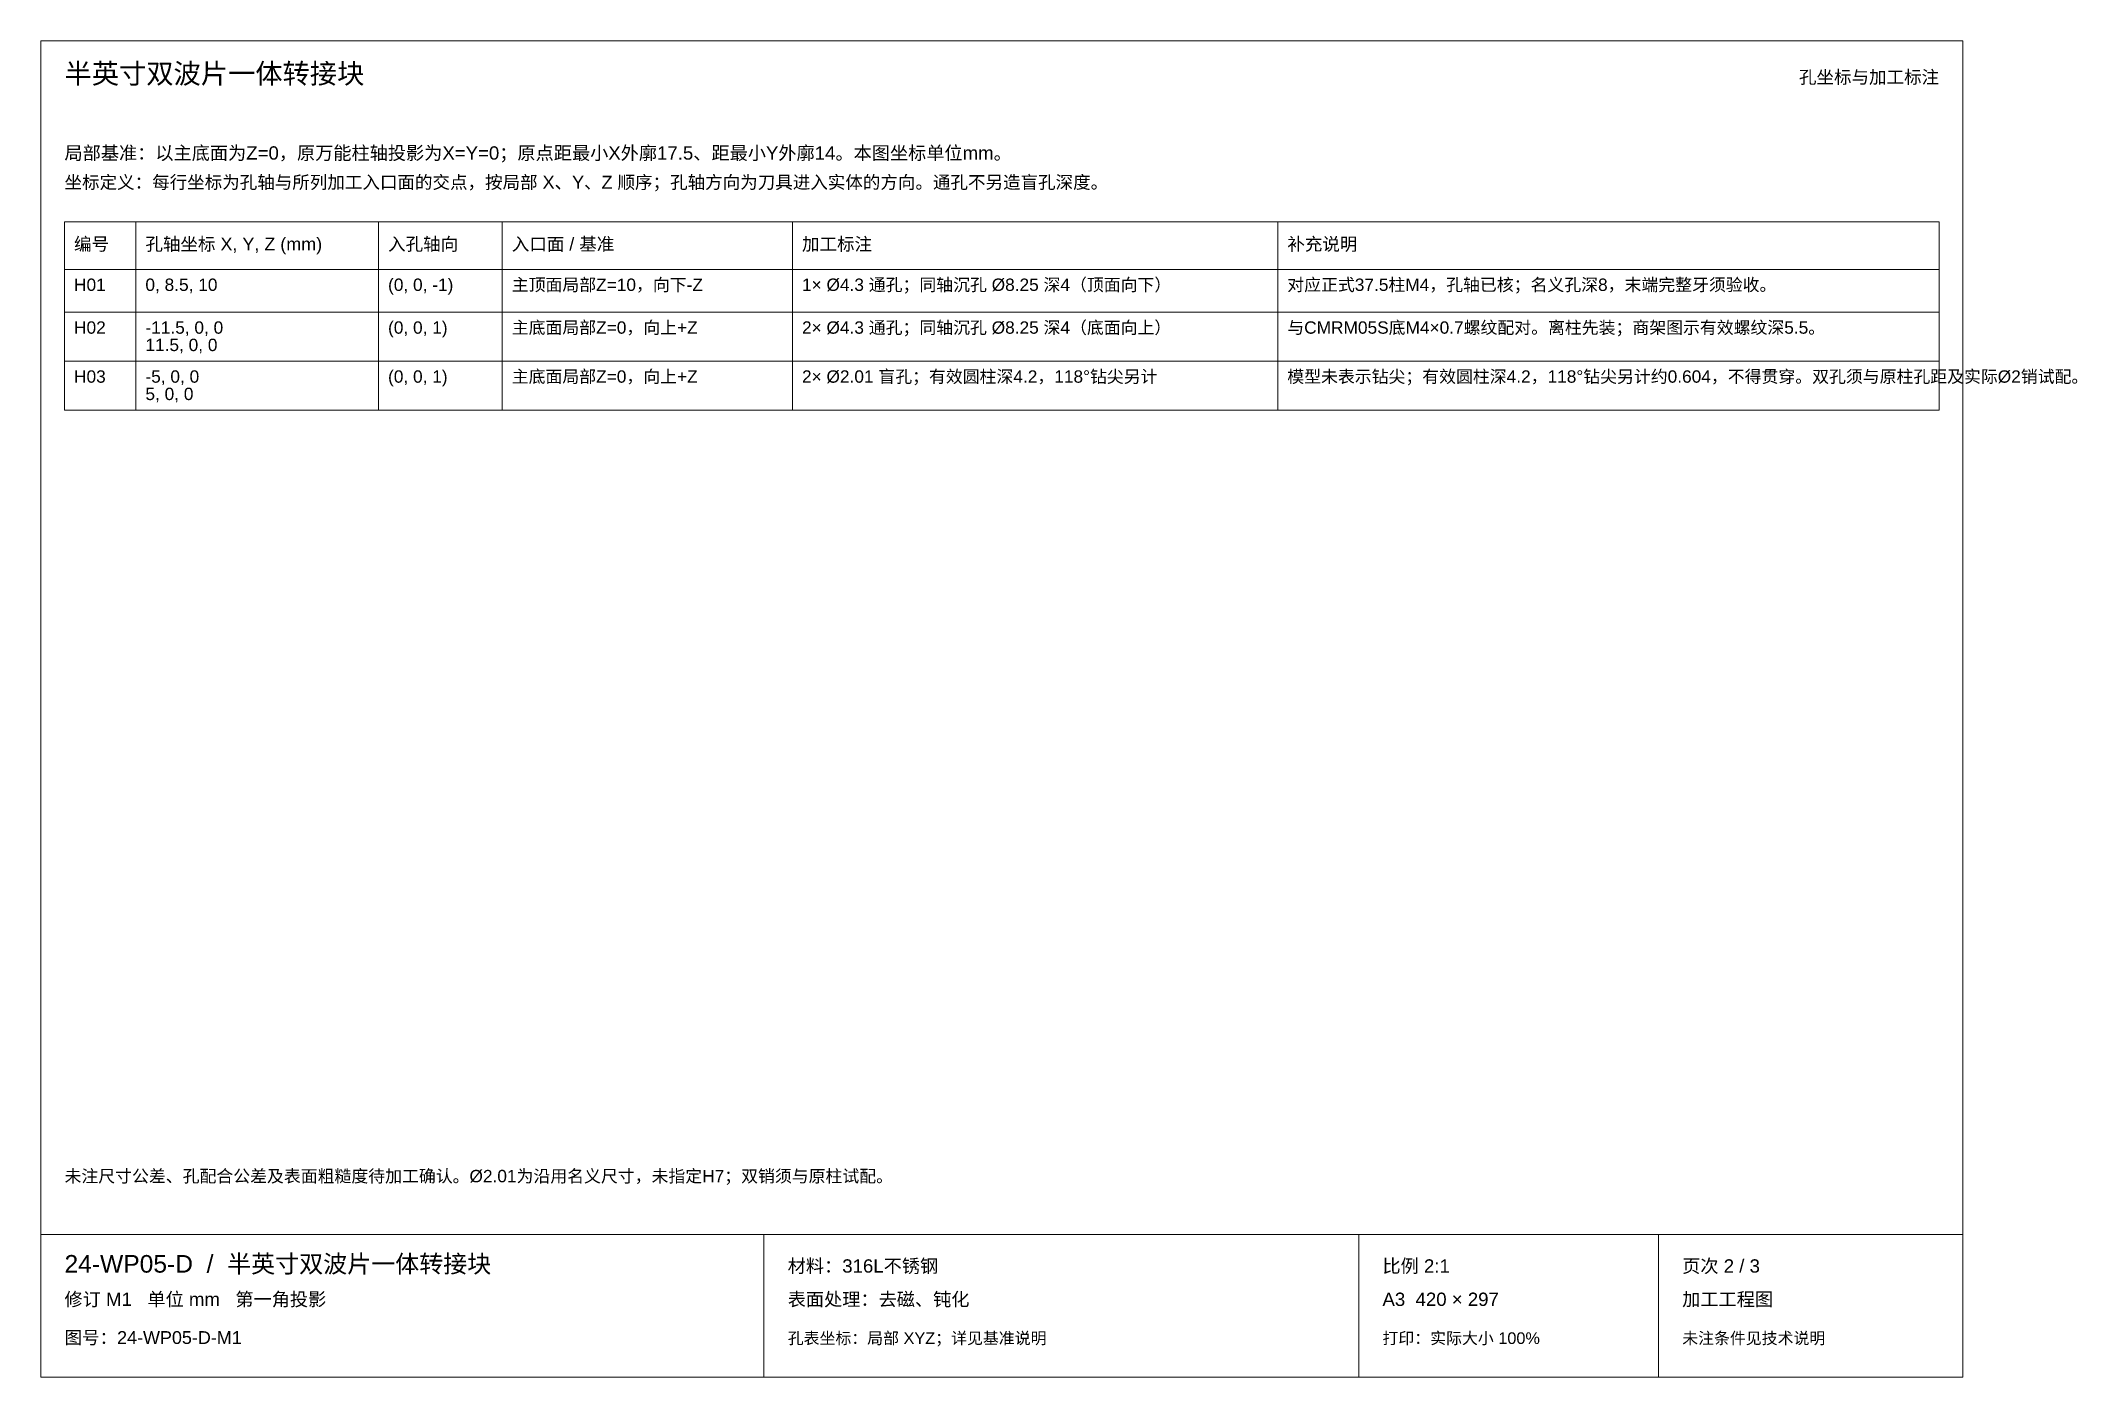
# Paper-space layout '02_孔表及加工说明' of a CAD drawing. Header units: millimetres. Extents: x 8 to 436, y 8 to 289.
import ezdxf
from ezdxf.enums import TextEntityAlignment as Align

# ---------------------------------------------------------------- set-up
doc = ezdxf.new("R2010")
doc.units = ezdxf.units.MM
doc.layers.add('ANNOTATIONS', color=7, linetype='CONTINUOUS', lineweight=18)
doc.styles.add('CJK', font='Arial Unicode.ttf')

psp = doc.layouts.new('02_孔表及加工说明')

# ---------------------------------------------------------------- linework, layer by layer
at = {"layer": 'ANNOTATIONS'}
for p, q in [((412, 289), (8, 289)), ((8, 289), (8, 8)), ((412, 8), (412, 289)), ((28, 250.9), (13, 250.9)), ((13, 250.9), (13, 240.9)), ((28, 240.9), (28, 250.9)), ((79, 250.9), (28, 250.9)), ((28, 250.9), (28, 240.9)), ((79, 240.9), (79, 250.9)), ((105, 250.9), (79, 250.9)), ((79, 250.9), (79, 240.9)), ((105, 240.9), (105, 250.9)), ((166, 250.9), (105, 250.9)), ((105, 250.9), (105, 240.9)), ((166, 240.9), (166, 250.9)), ((268, 250.9), (166, 250.9)), ((166, 250.9), (166, 240.9)), ((268, 240.9), (268, 250.9)), ((407, 250.9), (268, 250.9)), ((268, 250.9), (268, 240.9)), ((407, 240.9), (407, 250.9)), ((13, 240.9), (28, 240.9)), ((28, 240.9), (13, 240.9)), ((13, 240.9), (13, 231.9)), ((28, 240.9), (79, 240.9)), ((28, 231.9), (28, 240.9)), ((79, 240.9), (28, 240.9)), ((28, 240.9), (28, 231.9)), ((79, 240.9), (105, 240.9)), ((79, 231.9), (79, 240.9)), ((105, 240.9), (79, 240.9)), ((79, 240.9), (79, 231.9)), ((105, 240.9), (166, 240.9)), ((105, 231.9), (105, 240.9)), ((166, 240.9), (105, 240.9)), ((105, 240.9), (105, 231.9)), ((166, 240.9), (268, 240.9)), ((166, 231.9), (166, 240.9)), ((268, 240.9), (166, 240.9)), ((166, 240.9), (166, 231.9)), ((268, 240.9), (407, 240.9)), ((268, 231.9), (268, 240.9)), ((407, 240.9), (268, 240.9)), ((268, 240.9), (268, 231.9)), ((407, 231.9), (407, 240.9)), ((13, 231.9), (28, 231.9)), ((28, 231.9), (13, 231.9)), ((13, 231.9), (13, 221.6)), ((28, 231.9), (79, 231.9)), ((28, 221.6), (28, 231.9)), ((79, 231.9), (28, 231.9)), ((28, 231.9), (28, 221.6)), ((79, 231.9), (105, 231.9)), ((79, 221.6), (79, 231.9)), ((105, 231.9), (79, 231.9)), ((79, 231.9), (79, 221.6)), ((105, 231.9), (166, 231.9)), ((105, 221.6), (105, 231.9)), ((166, 231.9), (105, 231.9)), ((105, 231.9), (105, 221.6)), ((166, 231.9), (268, 231.9)), ((166, 221.6), (166, 231.9)), ((268, 231.9), (166, 231.9)), ((166, 231.9), (166, 221.6)), ((268, 231.9), (407, 231.9)), ((268, 221.6), (268, 231.9)), ((407, 231.9), (268, 231.9)), ((268, 231.9), (268, 221.6)), ((407, 221.6), (407, 231.9)), ((13, 221.6), (28, 221.6)), ((28, 221.6), (13, 221.6)), ((13, 221.6), (13, 211.3)), ((28, 221.6), (79, 221.6)), ((28, 211.3), (28, 221.6)), ((79, 221.6), (28, 221.6)), ((28, 221.6), (28, 211.3)), ((79, 221.6), (105, 221.6)), ((79, 211.3), (79, 221.6)), ((105, 221.6), (79, 221.6)), ((79, 221.6), (79, 211.3)), ((105, 221.6), (166, 221.6)), ((105, 211.3), (105, 221.6)), ((166, 221.6), (105, 221.6)), ((105, 221.6), (105, 211.3)), ((166, 221.6), (268, 221.6)), ((166, 211.3), (166, 221.6)), ((268, 221.6), (166, 221.6)), ((166, 221.6), (166, 211.3)), ((268, 221.6), (407, 221.6)), ((268, 211.3), (268, 221.6)), ((407, 221.6), (268, 221.6)), ((268, 221.6), (268, 211.3)), ((407, 211.3), (407, 221.6)), ((13, 211.3), (28, 211.3)), ((28, 211.3), (79, 211.3)), ((79, 211.3), (105, 211.3)), ((105, 211.3), (166, 211.3)), ((166, 211.3), (268, 211.3)), ((268, 211.3), (407, 211.3)), ((8, 38), (412, 38)), ((160, 8), (160, 38)), ((285, 8), (285, 38)), ((348, 8), (348, 38)), ((8, 8), (412, 8))]:
    psp.add_line(p, q, dxfattribs=at)

# ---------------------------------------------------------------- texts
at = {"layer": 'ANNOTATIONS', "style": 'CJK'}
for s, height, p in [('半英寸双波片一体转接块', 4.2, (13, 280)), ('局部基准：以主底面为Z=0，原万能柱轴投影为X=Y=0；原点距最小X外廓17.5、距最小Y外廓14。本图坐标单位mm。', 2.8, (13, 264)), ('坐标定义：每行坐标为孔轴与所列加工入口面的交点，按局部 X、Y、Z 顺序；孔轴方向为刀具进入实体的方向。通孔不另造盲孔深度。', 2.7, (13, 257.9)), ('编号', 2.7, (15, 244.9)), ('孔轴坐标 X, Y, Z (mm)', 2.7, (30, 244.9)), ('入孔轴向', 2.7, (81, 244.9)), ('入口面 / 基准', 2.7, (107, 244.9)), ('加工标注', 2.7, (168, 244.9)), ('补充说明', 2.7, (270, 244.9)), ('H01', 2.6, (15, 236.4)), ('0, 8.5, 10', 2.6, (30, 236.4)), ('(0, 0, -1)', 2.6, (81, 236.4)), ('主顶面局部Z=10，向下-Z', 2.6, (107, 236.4)), ('1× Ø4.3 通孔；同轴沉孔 Ø8.25 深4（顶面向下）', 2.6, (168, 236.4)), ('对应正式37.5柱M4，孔轴已核；名义孔深8，末端完整牙须验收。', 2.6, (270, 236.4)), ('H02', 2.6, (15, 227.4)), ('-11.5, 0, 0', 2.6, (30, 227.4)), ('(0, 0, 1)', 2.6, (81, 227.4)), ('主底面局部Z=0，向上+Z', 2.6, (107, 227.4)), ('2× Ø4.3 通孔；同轴沉孔 Ø8.25 深4（底面向上）', 2.6, (168, 227.4)), ('与CMRM05S底M4×0.7螺纹配对。离柱先装；商架图示有效螺纹深5.5。', 2.6, (270, 227.4)), ('11.5, 0, 0', 2.6, (30, 223.75)), ('H03', 2.6, (15, 217.1)), ('-5, 0, 0', 2.6, (30, 217.1)), ('(0, 0, 1)', 2.6, (81, 217.1)), ('主底面局部Z=0，向上+Z', 2.6, (107, 217.1)), ('2× Ø2.01 盲孔；有效圆柱深4.2，118°钻尖另计', 2.6, (168, 217.1)), ('模型未表示钻尖；有效圆柱深4.2，118°钻尖另计约0.604，不得贯穿。双孔须与原柱孔距及实际Ø2销试配。', 2.6, (270, 217.1)), ('5, 0, 0', 2.6, (30, 213.45)), ('未注尺寸公差、孔配合公差及表面粗糙度待加工确认。Ø2.01为沿用名义尺寸，未指定H7；双销须与原柱试配。', 2.6, (13, 49)), ('24-WP05-D  /  半英寸双波片一体转接块', 3.7, (13, 30)), ('材料：316L不锈钢', 2.8, (165, 30)), ('比例 2:1', 2.8, (290, 30)), ('页次 2 / 3', 2.8, (353, 30)), ('修订 M1   单位 mm   第一角投影', 2.8, (13, 23)), ('表面处理：去磁、钝化', 2.8, (165, 23)), ('A3  420 × 297', 2.8, (290, 23)), ('加工工程图', 2.8, (353, 23)), ('图号：24-WP05-D-M1', 2.7, (13, 15)), ('孔表坐标：局部 XYZ；详见基准说明', 2.45, (165, 15)), ('打印：实际大小 100%', 2.45, (290, 15)), ('未注条件见技术说明', 2.45, (353, 15))]:
    psp.add_text(s, height=height, dxfattribs=at).set_placement(p)
psp.add_text('孔坐标与加工标注', height=2.7, dxfattribs=at).set_placement((407, 280), align=Align.RIGHT)

doc.saveas('drawing.dxf')
